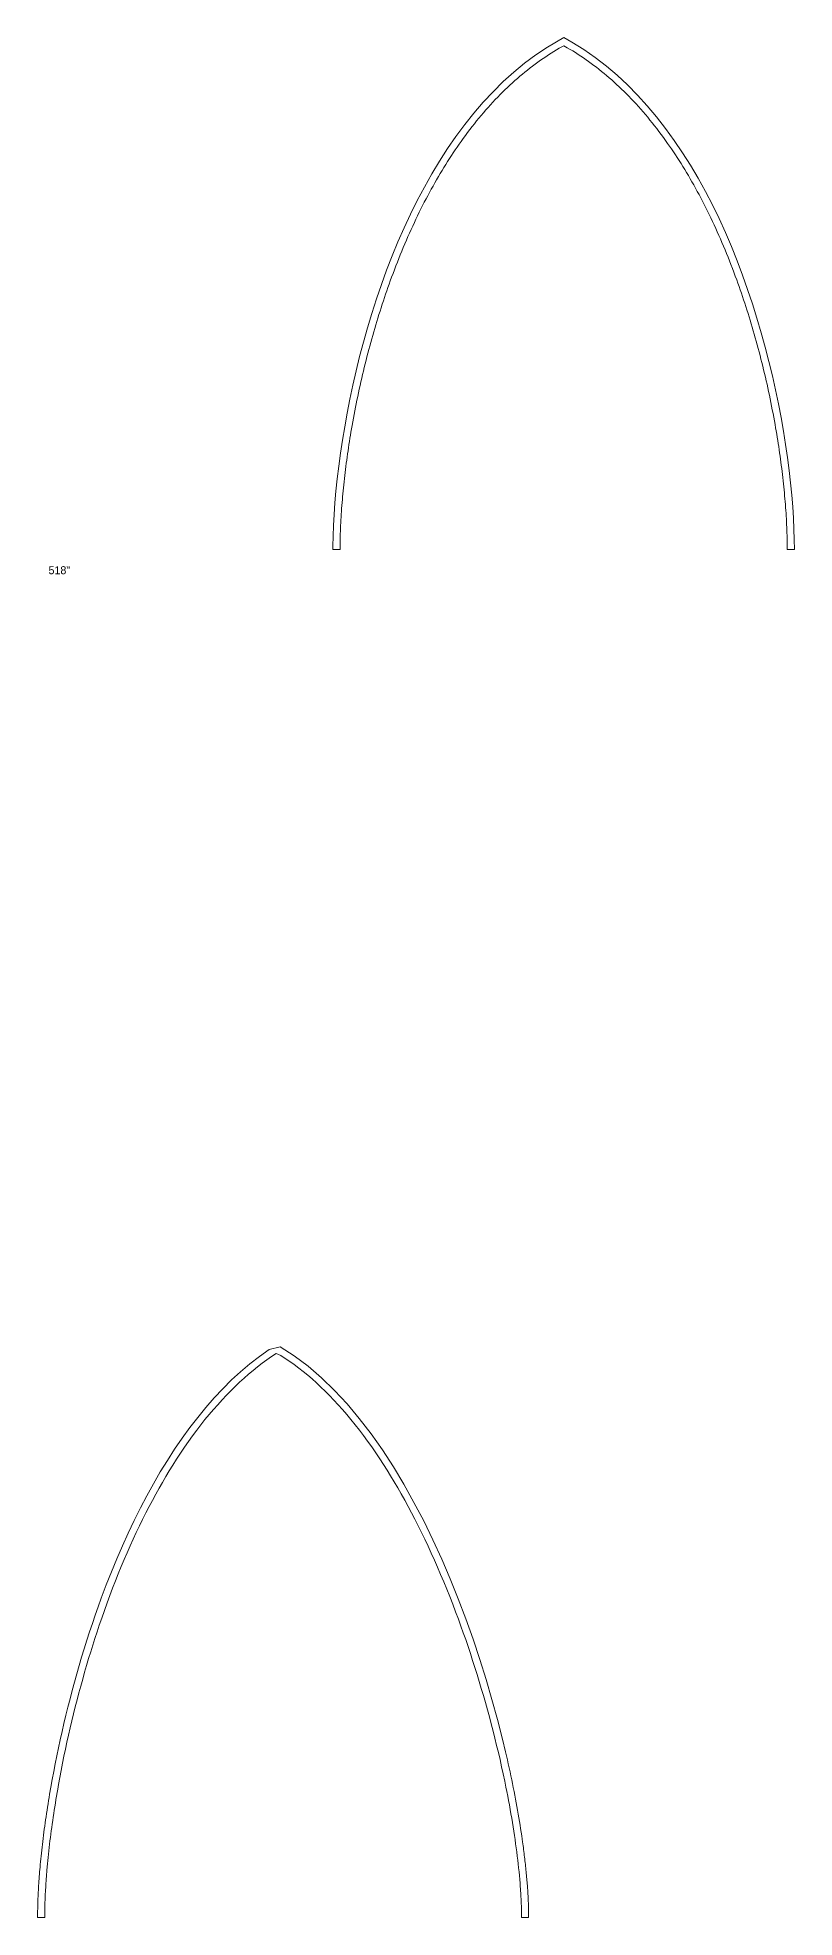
# Model space of a CAD drawing. Header units: inches. Extents: x -92.2 to -0.8, y -5886.5 to -5847.2.
# Drawn here: x -10.79 to -0.82, y -5885.46 to -5860.69 of the extents above; entities that cross this region are included whole.
import ezdxf

# ---------------------------------------------------------------- set-up
doc = ezdxf.new("R2010")
doc.units = ezdxf.units.IN
doc.header["$LTSCALE"] = 0.2
doc.header["$MEASUREMENT"] = 0
for name, color, linetype, lineweight in [('NAILERS', 7, 'Continuous', 0), ('None', 7, 'Continuous', 0), ('SPIRE', 7, 'Continuous', 0)]:
    doc.layers.add(name, color=color, linetype=linetype, lineweight=lineweight)
doc.styles.add('Tw Cen MT', font='Tw Cen MT')

msp = doc.modelspace()

# ---------------------------------------------------------------- linework, layer by layer
at = {"layer": 'NAILERS', "color": 250, "lineweight": 0}
msp.add_lwpolyline([(-0.815049, -5867.434739), (-0.816405, -5867.303265), (-0.820513, -5867.165331), (-0.827432, -5867.021311), (-0.837218, -5866.87158), (-0.849932, -5866.716515), (-0.86563, -5866.556489), (-0.884371, -5866.391879), (-0.906213, -5866.223061), (-0.931215, -5866.050408), (-0.959435, -5865.874297), (-0.990931, -5865.695104), (-1.025762, -5865.513203), (-1.063985, -5865.328969), (-1.105659, -5865.142779), (-1.150842, -5864.955007), (-1.199593, -5864.766029), (-1.25197, -5864.576221), (-1.30803, -5864.385956), (-1.367833, -5864.195612), (-1.431436, -5864.005563), (-1.498898, -5863.816185), (-1.570277, -5863.627853), (-1.645631, -5863.440942), (-1.725019, -5863.255828), (-1.808499, -5863.072886), (-1.896129, -5862.892492), (-1.987967, -5862.71502), (-2.084072, -5862.540846), (-2.184501, -5862.370346), (-2.289314, -5862.203895), (-2.398568, -5862.041868), (-2.512322, -5861.884641), (-2.630633, -5861.732589), (-2.753561, -5861.586087), (-2.881163, -5861.445511), (-3.013498, -5861.311235), (-3.150624, -5861.183637), (-3.2926, -5861.06309), (-3.439482, -5860.94997), (-3.591331, -5860.844652), (-3.748203, -5860.747512), (-3.855608, -5860.687143), (-4.068146, -5860.811345), (-4.22166, -5860.913978), (-4.37019, -5861.024539), (-4.513793, -5861.142652), (-4.652527, -5861.267942), (-4.786451, -5861.400034), (-4.915624, -5861.538551), (-5.040102, -5861.68312), (-5.159945, -5861.833364), (-5.275211, -5861.988908), (-5.385958, -5862.149376), (-5.492245, -5862.314394), (-5.594129, -5862.483586), (-5.691669, -5862.656577), (-5.784923, -5862.832991), (-5.873949, -5863.012453), (-5.958806, -5863.194588), (-6.039551, -5863.379019), (-6.116244, -5863.565373), (-6.188942, -5863.753273), (-6.257704, -5863.942344), (-6.322588, -5864.132211), (-6.383652, -5864.322499), (-6.440954, -5864.512831), (-6.494553, -5864.702833), (-6.544506, -5864.89213), (-6.590873, -5865.080345), (-6.633711, -5865.267105), (-6.673079, -5865.452032), (-6.709035, -5865.634752), (-6.741637, -5865.81489), (-6.770943, -5865.99207), (-6.797012, -5866.165917), (-6.819902, -5866.336056), (-6.839671, -5866.50211), (-6.856377, -5866.663705), (-6.87008, -5866.820466), (-6.880836, -5866.972017), (-6.888704, -5867.117982), (-6.893742, -5867.257987), (-6.89601, -5867.391655), (-6.896089, -5867.434739), (-6.895722, -5867.434739), (-6.895057, -5867.434739), (-6.89411, -5867.434739), (-6.892895, -5867.434739), (-6.891429, -5867.434739), (-6.889728, -5867.434739), (-6.887806, -5867.434739), (-6.885679, -5867.434739), (-6.883363, -5867.434739), (-6.880874, -5867.434739), (-6.878226, -5867.434739), (-6.875436, -5867.434739), (-6.872518, -5867.434739), (-6.86949, -5867.434739), (-6.866365, -5867.434739), (-6.86316, -5867.434739), (-6.85989, -5867.434739), (-6.856571, -5867.434739), (-6.853218, -5867.434739), (-6.849847, -5867.434739), (-6.846474, -5867.434739), (-6.843113, -5867.434739), (-6.839781, -5867.434739), (-6.836493, -5867.434739), (-6.833265, -5867.434739), (-6.830112, -5867.434739), (-6.827049, -5867.434739), (-6.824093, -5867.434739), (-6.821259, -5867.434739), (-6.818562, -5867.434739), (-6.816018, -5867.434739), (-6.813642, -5867.434739), (-6.811451, -5867.434739), (-6.809459, -5867.434739), (-6.807682, -5867.434739), (-6.806136, -5867.434739), (-6.804836, -5867.434739), (-6.803798, -5867.434739), (-6.803037, -5867.434739), (-6.802569, -5867.434739), (-6.80241, -5867.434739), (-6.802314, -5867.400848), (-6.802029, -5867.366598), (-6.801553, -5867.331997), (-6.80089, -5867.297053), (-6.800038, -5867.261776), (-6.798999, -5867.226174), (-6.797775, -5867.190256), (-6.796365, -5867.154031), (-6.794771, -5867.117508), (-6.792993, -5867.080694), (-6.791033, -5867.0436), (-6.78889, -5867.006234), (-6.786567, -5866.968605), (-6.784063, -5866.930721), (-6.781381, -5866.892592), (-6.778519, -5866.854225), (-6.775481, -5866.81563), (-6.772265, -5866.776816), (-6.768873, -5866.737791), (-6.765307, -5866.698565), (-6.761566, -5866.659145), (-6.757652, -5866.619541), (-6.753565, -5866.579761), (-6.749307, -5866.539815), (-6.744877, -5866.499711), (-6.740278, -5866.459458), (-6.73551, -5866.419064), (-6.730573, -5866.378538), (-6.725469, -5866.33789), (-6.720198, -5866.297128), (-6.714762, -5866.25626), (-6.70916, -5866.215296), (-6.703395, -5866.174244), (-6.697466, -5866.133113), (-6.691375, -5866.091912), (-6.685122, -5866.05065), (-6.678709, -5866.009335), (-6.672136, -5865.967976), (-6.665404, -5865.926582), (-6.658513, -5865.885161), (-6.651466, -5865.843724), (-6.643873, -5865.800064), (-6.635313, -5865.751974), (-6.626547, -5865.703886), (-6.617576, -5865.655806), (-6.608403, -5865.60774), (-6.599028, -5865.559695), (-6.589454, -5865.511675), (-6.579682, -5865.463688), (-6.569713, -5865.415739), (-6.559549, -5865.367834), (-6.549192, -5865.319979), (-6.538644, -5865.27218), (-6.527905, -5865.224444), (-6.516978, -5865.176776), (-6.505864, -5865.129182), (-6.494565, -5865.081668), (-6.483082, -5865.03424), (-6.471417, -5864.986905), (-6.459571, -5864.939667), (-6.447546, -5864.892534), (-6.435344, -5864.845511), (-6.422966, -5864.798605), (-6.410413, -5864.75182), (-6.397688, -5864.705164), (-6.384792, -5864.658642), (-6.371727, -5864.61226), (-6.358494, -5864.566025), (-6.345094, -5864.519942), (-6.33153, -5864.474017), (-6.317802, -5864.428256), (-6.303913, -5864.382666), (-6.289864, -5864.337251), (-6.275657, -5864.292019), (-6.261293, -5864.246976), (-6.246774, -5864.202126), (-6.232101, -5864.157477), (-6.217276, -5864.113035), (-6.202301, -5864.068804), (-6.187177, -5864.024792), (-6.171905, -5863.981004), (-6.156488, -5863.937446), (-6.140927, -5863.894125), (-6.123375, -5863.84601), (-6.104715, -5863.795679), (-6.085863, -5863.745664), (-6.066818, -5863.695966), (-6.047583, -5863.646587), (-6.028158, -5863.597528), (-6.008543, -5863.54879), (-5.988739, -5863.500375), (-5.968747, -5863.452284), (-5.948568, -5863.404519), (-5.928202, -5863.357081), (-5.90765, -5863.309971), (-5.886914, -5863.263192), (-5.865992, -5863.216743), (-5.844887, -5863.170628), (-5.823599, -5863.124846), (-5.802129, -5863.0794), (-5.780477, -5863.034291), (-5.758644, -5862.98952), (-5.73663, -5862.945089), (-5.714438, -5862.900999), (-5.692066, -5862.857251), (-5.669517, -5862.813848), (-5.64679, -5862.77079), (-5.623887, -5862.728078), (-5.600808, -5862.685715), (-5.577554, -5862.643701), (-5.554125, -5862.602039), (-5.530523, -5862.560728), (-5.506747, -5862.519772), (-5.4828, -5862.479171), (-5.45868, -5862.438926), (-5.43439, -5862.39904), (-5.40993, -5862.359513), (-5.3853, -5862.320347), (-5.360502, -5862.281543), (-5.335535, -5862.243102), (-5.310402, -5862.205027), (-5.285102, -5862.167318), (-5.259635, -5862.129978), (-5.234004, -5862.093006), (-5.208209, -5862.056405), (-5.179443, -5862.0163), (-5.150483, -5861.976666), (-5.121329, -5861.937502), (-5.091981, -5861.898811), (-5.062441, -5861.860594), (-5.032711, -5861.82285), (-5.00279, -5861.785582), (-4.97268, -5861.74879), (-4.942382, -5861.712474), (-4.911897, -5861.676637), (-4.881226, -5861.641278), (-4.85037, -5861.606399), (-4.81933, -5861.572), (-4.788106, -5861.538083), (-4.756701, -5861.504649), (-4.725115, -5861.471698), (-4.693348, -5861.439231), (-4.661403, -5861.407249), (-4.629279, -5861.375754), (-4.596979, -5861.344746), (-4.564502, -5861.314225), (-4.531851, -5861.284194), (-4.499025, -5861.254652), (-4.466027, -5861.225602), (-4.432856, -5861.197042), (-4.399514, -5861.168976), (-4.366003, -5861.141403), (-4.332322, -5861.114324), (-4.298473, -5861.087741), (-4.264458, -5861.061654), (-4.230276, -5861.036064), (-4.195929, -5861.010973), (-4.161418, -5860.98638), (-4.126745, -5860.962288), (-4.091909, -5860.938696), (-4.056912, -5860.915606), (-4.021755, -5860.893019), (-3.98644, -5860.870936), (-3.950966, -5860.849357), (-3.915335, -5860.828283), (-3.879549, -5860.807716), (-3.855608, -5860.794153), (-3.807786, -5860.821371), (-3.772103, -5860.842276), (-3.736576, -5860.863687), (-3.701208, -5860.885602), (-3.665998, -5860.908021), (-3.630948, -5860.930944), (-3.596058, -5860.954368), (-3.56133, -5860.978294), (-3.526765, -5861.00272), (-3.492364, -5861.027645), (-3.458127, -5861.053069), (-3.424056, -5861.07899), (-3.390151, -5861.105408), (-3.356414, -5861.132322), (-3.322846, -5861.15973), (-3.289448, -5861.187632), (-3.25622, -5861.216027), (-3.223164, -5861.244914), (-3.190281, -5861.274292), (-3.157571, -5861.304161), (-3.125036, -5861.334518), (-3.092677, -5861.365364), (-3.060494, -5861.396697), (-3.028489, -5861.428517), (-2.996663, -5861.460822), (-2.965017, -5861.493611), (-2.933551, -5861.526885), (-2.902267, -5861.560641), (-2.871166, -5861.594879), (-2.840248, -5861.629598), (-2.809515, -5861.664797), (-2.778968, -5861.700475), (-2.748608, -5861.736631), (-2.718435, -5861.773265), (-2.688451, -5861.810375), (-2.658657, -5861.84796), (-2.629053, -5861.88602), (-2.599642, -5861.924553), (-2.570423, -5861.963559), (-2.541397, -5862.003036), (-2.512567, -5862.042985), (-2.485785, -5862.080765), (-2.460099, -5862.117613), (-2.434578, -5862.154831), (-2.409222, -5862.192417), (-2.384033, -5862.23037), (-2.359011, -5862.268689), (-2.334156, -5862.307372), (-2.30947, -5862.346417), (-2.284953, -5862.385824), (-2.260606, -5862.425591), (-2.23643, -5862.465716), (-2.212425, -5862.506199), (-2.188592, -5862.547037), (-2.164932, -5862.588229), (-2.141445, -5862.629775), (-2.118133, -5862.671671), (-2.094995, -5862.713918), (-2.072033, -5862.756514), (-2.049248, -5862.799457), (-2.026639, -5862.842745), (-2.004208, -5862.886378), (-1.981956, -5862.930354), (-1.959883, -5862.974672), (-1.93799, -5863.019329), (-1.916277, -5863.064326), (-1.894746, -5863.10966), (-1.873397, -5863.15533), (-1.852231, -5863.201334), (-1.831248, -5863.247672), (-1.81045, -5863.294342), (-1.789836, -5863.341341), (-1.769409, -5863.38867), (-1.749167, -5863.436326), (-1.729113, -5863.484309), (-1.709246, -5863.532616), (-1.689568, -5863.581246), (-1.67008, -5863.630198), (-1.650781, -5863.679471), (-1.631673, -5863.729063), (-1.612756, -5863.778972), (-1.594032, -5863.829198), (-1.5755, -5863.879738), (-1.559891, -5863.922979), (-1.544426, -5863.966459), (-1.529106, -5864.010171), (-1.513933, -5864.054109), (-1.498908, -5864.098267), (-1.484033, -5864.14264), (-1.469309, -5864.187221), (-1.454738, -5864.232004), (-1.440322, -5864.276984), (-1.426063, -5864.322153), (-1.411961, -5864.367508), (-1.398018, -5864.41304), (-1.384237, -5864.458745), (-1.370618, -5864.504616), (-1.357163, -5864.550647), (-1.343874, -5864.596832), (-1.330753, -5864.643166), (-1.3178, -5864.689642), (-1.305018, -5864.736254), (-1.292408, -5864.782996), (-1.279972, -5864.829863), (-1.267711, -5864.876847), (-1.255626, -5864.923944), (-1.243721, -5864.971148), (-1.231995, -5865.018451), (-1.220451, -5865.065849), (-1.20909, -5865.113334), (-1.197914, -5865.160902), (-1.186925, -5865.208547), (-1.176123, -5865.256261), (-1.165511, -5865.30404), (-1.15509, -5865.351876), (-1.144862, -5865.399765), (-1.134828, -5865.4477), (-1.12499, -5865.495675), (-1.11535, -5865.543685), (-1.105908, -5865.591722), (-1.096668, -5865.639782), (-1.087629, -5865.687858), (-1.078795, -5865.735944), (-1.070166, -5865.784034), (-1.062127, -5865.829909), (-1.055027, -5865.87135), (-1.048084, -5865.912777), (-1.041299, -5865.954181), (-1.034673, -5865.995553), (-1.028206, -5866.036883), (-1.0219, -5866.078164), (-1.015755, -5866.119387), (-1.009772, -5866.160542), (-1.003952, -5866.201621), (-0.998296, -5866.242616), (-0.992804, -5866.283516), (-0.987478, -5866.324315), (-0.982319, -5866.365002), (-0.977326, -5866.405569), (-0.972501, -5866.446008), (-0.967846, -5866.486309), (-0.96336, -5866.526464), (-0.959044, -5866.566464), (-0.9549, -5866.6063), (-0.950928, -5866.645964), (-0.94713, -5866.685446), (-0.943505, -5866.724738), (-0.940055, -5866.763831), (-0.93678, -5866.802716), (-0.933683, -5866.841385), (-0.930762, -5866.879829), (-0.92802, -5866.918038), (-0.925456, -5866.956005), (-0.923073, -5866.99372), (-0.92087, -5867.031175), (-0.918849, -5867.068361), (-0.91701, -5867.105268), (-0.915355, -5867.141889), (-0.913883, -5867.178215), (-0.912597, -5867.214236), (-0.911496, -5867.249944), (-0.910582, -5867.285331), (-0.909856, -5867.320386), (-0.909317, -5867.355103), (-0.908968, -5867.389471), (-0.908809, -5867.423482), (-0.908727, -5867.434739), (-0.908361, -5867.434739), (-0.907696, -5867.434739), (-0.906749, -5867.434739), (-0.905534, -5867.434739), (-0.904068, -5867.434739), (-0.902367, -5867.434739), (-0.900445, -5867.434739), (-0.898318, -5867.434739), (-0.896002, -5867.434739), (-0.893512, -5867.434739), (-0.890865, -5867.434739), (-0.888074, -5867.434739), (-0.885157, -5867.434739), (-0.882128, -5867.434739), (-0.879004, -5867.434739), (-0.875799, -5867.434739), (-0.872529, -5867.434739), (-0.86921, -5867.434739), (-0.865857, -5867.434739), (-0.862486, -5867.434739), (-0.859113, -5867.434739), (-0.855752, -5867.434739), (-0.85242, -5867.434739), (-0.849132, -5867.434739), (-0.845904, -5867.434739), (-0.842751, -5867.434739), (-0.839688, -5867.434739), (-0.836732, -5867.434739), (-0.833898, -5867.434739), (-0.831201, -5867.434739), (-0.828657, -5867.434739), (-0.826281, -5867.434739), (-0.82409, -5867.434739), (-0.822098, -5867.434739), (-0.820321, -5867.434739), (-0.818775, -5867.434739), (-0.817475, -5867.434739), (-0.816437, -5867.434739), (-0.815676, -5867.434739), (-0.815208, -5867.434739)], close=True, dxfattribs=at)
at = {"layer": 'SPIRE', "color": 250, "lineweight": 0}
msp.add_lwpolyline([(-4.317066, -5885.46136), (-4.317099, -5885.444658), (-4.317197, -5885.427802), (-4.31736, -5885.410792), (-4.317589, -5885.393631), (-4.317884, -5885.376319), (-4.318243, -5885.358857), (-4.318669, -5885.341246), (-4.319159, -5885.323487), (-4.319715, -5885.305582), (-4.320337, -5885.287531), (-4.321024, -5885.269335), (-4.321776, -5885.250996), (-4.322593, -5885.232515), (-4.323477, -5885.213892), (-4.324425, -5885.195129), (-4.325439, -5885.176226), (-4.326518, -5885.157185), (-4.327663, -5885.138007), (-4.328873, -5885.118692), (-4.330149, -5885.099243), (-4.33149, -5885.079659), (-4.332896, -5885.059942), (-4.334368, -5885.040094), (-4.335939, -5885.019671), (-4.337728, -5884.997216), (-4.339597, -5884.974601), (-4.341548, -5884.951828), (-4.34358, -5884.928896), (-4.345693, -5884.90581), (-4.347887, -5884.882568), (-4.350163, -5884.859174), (-4.352519, -5884.835628), (-4.354956, -5884.811933), (-4.357474, -5884.788089), (-4.360073, -5884.764098), (-4.362753, -5884.739961), (-4.365514, -5884.715681), (-4.368355, -5884.691258), (-4.371277, -5884.666694), (-4.374281, -5884.64199), (-4.377364, -5884.617149), (-4.380529, -5884.592171), (-4.383774, -5884.567057), (-4.3871, -5884.54181), (-4.390506, -5884.516431), (-4.393993, -5884.490921), (-4.39756, -5884.465282), (-4.402314, -5884.431784), (-4.409067, -5884.385406), (-4.416075, -5884.338635), (-4.423339, -5884.291479), (-4.430858, -5884.243947), (-4.438632, -5884.196046), (-4.446661, -5884.147786), (-4.454945, -5884.099175), (-4.463484, -5884.05022), (-4.472277, -5884.000931), (-4.481324, -5883.951315), (-4.490625, -5883.901381), (-4.500181, -5883.851138), (-4.50999, -5883.800593), (-4.520053, -5883.749754), (-4.53037, -5883.698632), (-4.54094, -5883.647232), (-4.551763, -5883.595565), (-4.56284, -5883.543638), (-4.574169, -5883.491459), (-4.585751, -5883.439038), (-4.597586, -5883.386381), (-4.609673, -5883.333499), (-4.622013, -5883.280398), (-4.662584, -5883.111564), (-4.728687, -5882.85287), (-4.800494, -5882.590913), (-4.877985, -5882.326599), (-4.961143, -5882.060834), (-5.049949, -5881.794523), (-5.144384, -5881.528571), (-5.24443, -5881.263885), (-5.350068, -5881.001369), (-5.461279, -5880.74193), (-5.578046, -5880.486472), (-5.700349, -5880.235902), (-5.82817, -5879.991125), (-5.96149, -5879.753046), (-6.100291, -5879.522572), (-6.244555, -5879.300607), (-6.394262, -5879.088057), (-6.549395, -5878.885828), (-6.709934, -5878.694825), (-6.875861, -5878.515954), (-7.047158, -5878.35012), (-7.223806, -5878.19823), (-7.405786, -5878.061188), (-7.59308, -5877.9399), (-7.737989, -5877.978048), (-7.865956, -5878.068766), (-7.990909, -5878.165973), (-8.112864, -5878.269414), (-8.231839, -5878.378835), (-8.347852, -5878.49398), (-8.46092, -5878.614595), (-8.571062, -5878.740424), (-8.678294, -5878.871213), (-8.782635, -5879.006706), (-8.884102, -5879.14665), (-8.982712, -5879.290789), (-9.078483, -5879.438867), (-9.171434, -5879.590631), (-9.261581, -5879.745824), (-9.348942, -5879.904193), (-9.433536, -5880.065483), (-9.515378, -5880.229437), (-9.594488, -5880.395802), (-9.670883, -5880.564323), (-9.74458, -5880.734744), (-9.815597, -5880.906811), (-9.883952, -5881.080269), (-9.949662, -5881.254862), (-9.990584, -5881.367775), (-10.029334, -5881.477852), (-10.067062, -5881.588147), (-10.103773, -5881.698599), (-10.139471, -5881.809143), (-10.174161, -5881.919719), (-10.207846, -5882.030263), (-10.240532, -5882.140713), (-10.272222, -5882.251005), (-10.302921, -5882.361079), (-10.332633, -5882.47087), (-10.361363, -5882.580318), (-10.389115, -5882.689358), (-10.415893, -5882.797928), (-10.441701, -5882.905966), (-10.466545, -5883.01341), (-10.490428, -5883.120196), (-10.513354, -5883.226263), (-10.535329, -5883.331547), (-10.556356, -5883.435986), (-10.57644, -5883.539517), (-10.595585, -5883.642079), (-10.613795, -5883.743608), (-10.629712, -5883.835959), (-10.636954, -5883.879206), (-10.644023, -5883.92223), (-10.650917, -5883.965027), (-10.657638, -5884.007591), (-10.664186, -5884.049918), (-10.670561, -5884.092002), (-10.676764, -5884.133838), (-10.682795, -5884.175422), (-10.688654, -5884.216747), (-10.694343, -5884.25781), (-10.69986, -5884.298604), (-10.705207, -5884.339125), (-10.710384, -5884.379368), (-10.715392, -5884.419328), (-10.72023, -5884.458999), (-10.724899, -5884.498376), (-10.729399, -5884.537455), (-10.733732, -5884.57623), (-10.737896, -5884.614696), (-10.741893, -5884.652848), (-10.745723, -5884.690681), (-10.749386, -5884.72819), (-10.752883, -5884.76537), (-10.756056, -5884.800435), (-10.758777, -5884.831663), (-10.761376, -5884.86264), (-10.763856, -5884.893363), (-10.766214, -5884.923828), (-10.768453, -5884.954034), (-10.770571, -5884.983975), (-10.77257, -5885.01365), (-10.774449, -5885.043055), (-10.776208, -5885.072187), (-10.777849, -5885.101043), (-10.779371, -5885.129619), (-10.780774, -5885.157913), (-10.782058, -5885.185921), (-10.783225, -5885.21364), (-10.784273, -5885.241066), (-10.785204, -5885.268198), (-10.786017, -5885.29503), (-10.786713, -5885.321561), (-10.787292, -5885.347788), (-10.787754, -5885.373706), (-10.7881, -5885.399313), (-10.788329, -5885.424605), (-10.788442, -5885.44958), (-10.788321, -5885.46136), (-10.787353, -5885.46136), (-10.785519, -5885.46136), (-10.782903, -5885.46136), (-10.779588, -5885.46136), (-10.775659, -5885.46136), (-10.771197, -5885.46136), (-10.766287, -5885.46136), (-10.761012, -5885.46136), (-10.755456, -5885.46136), (-10.7497, -5885.46136), (-10.74383, -5885.46136), (-10.737928, -5885.46136), (-10.732077, -5885.46136), (-10.726361, -5885.46136), (-10.720864, -5885.46136), (-10.715668, -5885.46136), (-10.710858, -5885.46136), (-10.706515, -5885.46136), (-10.702725, -5885.46136), (-10.699569, -5885.46136), (-10.697132, -5885.46136), (-10.695496, -5885.46136), (-10.694746, -5885.46136), (-10.694675, -5885.443532), (-10.694531, -5885.41834), (-10.69427, -5885.392883), (-10.69389, -5885.367163), (-10.693393, -5885.341184), (-10.69278, -5885.31495), (-10.69205, -5885.288465), (-10.691204, -5885.261733), (-10.690242, -5885.234757), (-10.689166, -5885.207542), (-10.687974, -5885.18009), (-10.686668, -5885.152406), (-10.685248, -5885.124493), (-10.683715, -5885.096356), (-10.682068, -5885.067997), (-10.680308, -5885.039421), (-10.678436, -5885.010632), (-10.676452, -5884.981633), (-10.674357, -5884.952428), (-10.67215, -5884.923021), (-10.669833, -5884.893415), (-10.667405, -5884.863615), (-10.664867, -5884.833623), (-10.66222, -5884.803445), (-10.661962, -5884.80055), (-10.661962, -5884.800537), (-10.661962, -5884.800525), (-10.661962, -5884.800513), (-10.661961, -5884.800501), (-10.661961, -5884.800489), (-10.661961, -5884.800478), (-10.66196, -5884.800467), (-10.66196, -5884.800455), (-10.661959, -5884.800444), (-10.661958, -5884.800433), (-10.661957, -5884.800422), (-10.661956, -5884.800411), (-10.661955, -5884.800401), (-10.661953, -5884.800389), (-10.661951, -5884.800378), (-10.661949, -5884.800367), (-10.661947, -5884.800356), (-10.661944, -5884.800344), (-10.661941, -5884.800332), (-10.661938, -5884.80032), (-10.661935, -5884.800308), (-10.661931, -5884.800295), (-10.661571, -5884.796327), (-10.657722, -5884.754592), (-10.653668, -5884.712525), (-10.649412, -5884.670134), (-10.644953, -5884.62743), (-10.640294, -5884.584421), (-10.635434, -5884.541119), (-10.630375, -5884.497531), (-10.625117, -5884.453669), (-10.619663, -5884.409541), (-10.614012, -5884.365157), (-10.608165, -5884.320527), (-10.602124, -5884.275661), (-10.59589, -5884.230568), (-10.589463, -5884.185258), (-10.582845, -5884.13974), (-10.576035, -5884.094025), (-10.569037, -5884.048122), (-10.561849, -5884.00204), (-10.554474, -5883.95579), (-10.546912, -5883.90938), (-10.539164, -5883.862821), (-10.531231, -5883.816122), (-10.523115, -5883.769294), (-10.512472, -5883.709244), (-10.495488, -5883.61632), (-10.477862, -5883.523295), (-10.459601, -5883.430204), (-10.440715, -5883.337083), (-10.421214, -5883.243968), (-10.401107, -5883.150896), (-10.380403, -5883.057903), (-10.359111, -5882.965024), (-10.33724, -5882.872296), (-10.314801, -5882.779755), (-10.291802, -5882.687436), (-10.268252, -5882.595376), (-10.244161, -5882.503611), (-10.219538, -5882.412177), (-10.194392, -5882.32111), (-10.168732, -5882.230446), (-10.142569, -5882.140221), (-10.11591, -5882.050471), (-10.088766, -5881.961233), (-10.061146, -5881.872541), (-10.033058, -5881.784433), (-10.004513, -5881.696945), (-9.975519, -5881.610112), (-9.943613, -5881.51682), (-9.908474, -5881.41664), (-9.872798, -5881.317538), (-9.836589, -5881.219522), (-9.799851, -5881.122601), (-9.762588, -5881.026785), (-9.724804, -5880.932081), (-9.686502, -5880.838499), (-9.647688, -5880.746047), (-9.608365, -5880.654733), (-9.568537, -5880.564567), (-9.528208, -5880.475557), (-9.487383, -5880.387712), (-9.446065, -5880.301041), (-9.404258, -5880.215552), (-9.361966, -5880.131254), (-9.319194, -5880.048156), (-9.275946, -5879.966267), (-9.232225, -5879.885594), (-9.188035, -5879.806147), (-9.143381, -5879.727935), (-9.098267, -5879.650966), (-9.052697, -5879.575249), (-9.006674, -5879.500793), (-8.956819, -5879.422359), (-8.904785, -5879.342907), (-8.852261, -5879.265131), (-8.79925, -5879.189037), (-8.74576, -5879.11463), (-8.691794, -5879.041916), (-8.637359, -5878.970901), (-8.582459, -5878.90159), (-8.5271, -5878.833989), (-8.471288, -5878.768104), (-8.415027, -5878.703939), (-8.358323, -5878.641501), (-8.30118, -5878.580795), (-8.243606, -5878.521827), (-8.185604, -5878.464602), (-8.12718, -5878.409126), (-8.06834, -5878.355405), (-8.009088, -5878.303444), (-7.949431, -5878.253248), (-7.889372, -5878.204824), (-7.828918, -5878.158176), (-7.768075, -5878.113311), (-7.706846, -5878.070234), (-7.645238, -5878.028951), (-7.584834, -5878.05481), (-7.524893, -5878.093471), (-7.465199, -5878.134046), (-7.405758, -5878.17653), (-7.346576, -5878.220918), (-7.287658, -5878.267204), (-7.229009, -5878.315383), (-7.170634, -5878.36545), (-7.112539, -5878.417399), (-7.054728, -5878.471226), (-6.997208, -5878.526924), (-6.939983, -5878.584488), (-6.883059, -5878.643914), (-6.826441, -5878.705195), (-6.770134, -5878.768327), (-6.714144, -5878.833304), (-6.658476, -5878.900121), (-6.603135, -5878.968772), (-6.548126, -5879.039252), (-6.493455, -5879.111556), (-6.439127, -5879.185679), (-6.385147, -5879.261614), (-6.33152, -5879.339358), (-6.278485, -5879.418551), (-6.230483, -5879.492243), (-6.182866, -5879.567262), (-6.135639, -5879.643599), (-6.088807, -5879.721246), (-6.042374, -5879.800194), (-5.996344, -5879.880434), (-5.950721, -5879.961958), (-5.905511, -5880.044756), (-5.860716, -5880.128819), (-5.816341, -5880.214141), (-5.772391, -5880.30071), (-5.72887, -5880.388519), (-5.685782, -5880.47756), (-5.643131, -5880.567822), (-5.600922, -5880.659298), (-5.559159, -5880.751979), (-5.517847, -5880.845856), (-5.476989, -5880.94092), (-5.43659, -5881.037163), (-5.396654, -5881.134575), (-5.357186, -5881.233149), (-5.318189, -5881.332875), (-5.279669, -5881.433745), (-5.242854, -5881.532426), (-5.210427, -5881.621294), (-5.178465, -5881.710763), (-5.146979, -5881.800797), (-5.115979, -5881.89136), (-5.085476, -5881.982415), (-5.055479, -5882.073925), (-5.026001, -5882.165854), (-4.99705, -5882.258165), (-4.968637, -5882.350822), (-4.940773, -5882.443787), (-4.913469, -5882.537024), (-4.886734, -5882.630497), (-4.860579, -5882.724169), (-4.835015, -5882.818003), (-4.810051, -5882.911963), (-4.785699, -5883.006012), (-4.761969, -5883.100113), (-4.738871, -5883.19423), (-4.716416, -5883.288326), (-4.694614, -5883.382365), (-4.673476, -5883.47631), (-4.653011, -5883.570124), (-4.633231, -5883.66377), (-4.617037, -5883.742856), (-4.605131, -5883.802538), (-4.593556, -5883.861927), (-4.582314, -5883.921005), (-4.571407, -5883.979754), (-4.560837, -5884.038157), (-4.550607, -5884.096194), (-4.540719, -5884.153847), (-4.531174, -5884.211099), (-4.521976, -5884.267931), (-4.513126, -5884.324325), (-4.504626, -5884.380262), (-4.49648, -5884.435725), (-4.488689, -5884.490695), (-4.481254, -5884.545154), (-4.47418, -5884.599083), (-4.467467, -5884.652466), (-4.461118, -5884.705282), (-4.455135, -5884.757515), (-4.449521, -5884.809145), (-4.444277, -5884.860156), (-4.439406, -5884.910528), (-4.434911, -5884.960243), (-4.430792, -5885.009283), (-4.428382, -5885.03996), (-4.426912, -5885.059534), (-4.425506, -5885.078991), (-4.424162, -5885.098329), (-4.422882, -5885.117547), (-4.421666, -5885.136643), (-4.420514, -5885.155616), (-4.419425, -5885.174466), (-4.4184, -5885.19319), (-4.41744, -5885.211788), (-4.416544, -5885.230259), (-4.415712, -5885.2486), (-4.414945, -5885.266811), (-4.414242, -5885.284892), (-4.413605, -5885.302839), (-4.413033, -5885.320653), (-4.412526, -5885.338331), (-4.412084, -5885.355873), (-4.411708, -5885.373278), (-4.411398, -5885.390544), (-4.411154, -5885.40767), (-4.410975, -5885.424655), (-4.410863, -5885.441497), (-4.410817, -5885.458196), (-4.410498, -5885.46136), (-4.409274, -5885.46136), (-4.407208, -5885.46136), (-4.404384, -5885.46136), (-4.400885, -5885.46136), (-4.396795, -5885.46136), (-4.392197, -5885.46136), (-4.387174, -5885.46136), (-4.38181, -5885.46136), (-4.376188, -5885.46136), (-4.370391, -5885.46136), (-4.364503, -5885.46136), (-4.358607, -5885.46136), (-4.352787, -5885.46136), (-4.347125, -5885.46136), (-4.341705, -5885.46136), (-4.336611, -5885.46136), (-4.331926, -5885.46136), (-4.327733, -5885.46136), (-4.324115, -5885.46136), (-4.321156, -5885.46136), (-4.318939, -5885.46136), (-4.317548, -5885.46136)], close=True, dxfattribs=at)

# ---------------------------------------------------------------- texts
at = {"layer": 'None', "color": 250, "insert": (-10.644862, -5867.760903), "char_height": 0.1054688, "attachment_point": 7, "line_spacing_factor": 1.094749, "style": 'Tw Cen MT'}
msp.add_mtext('518"', dxfattribs=at)

doc.saveas('drawing.dxf')
